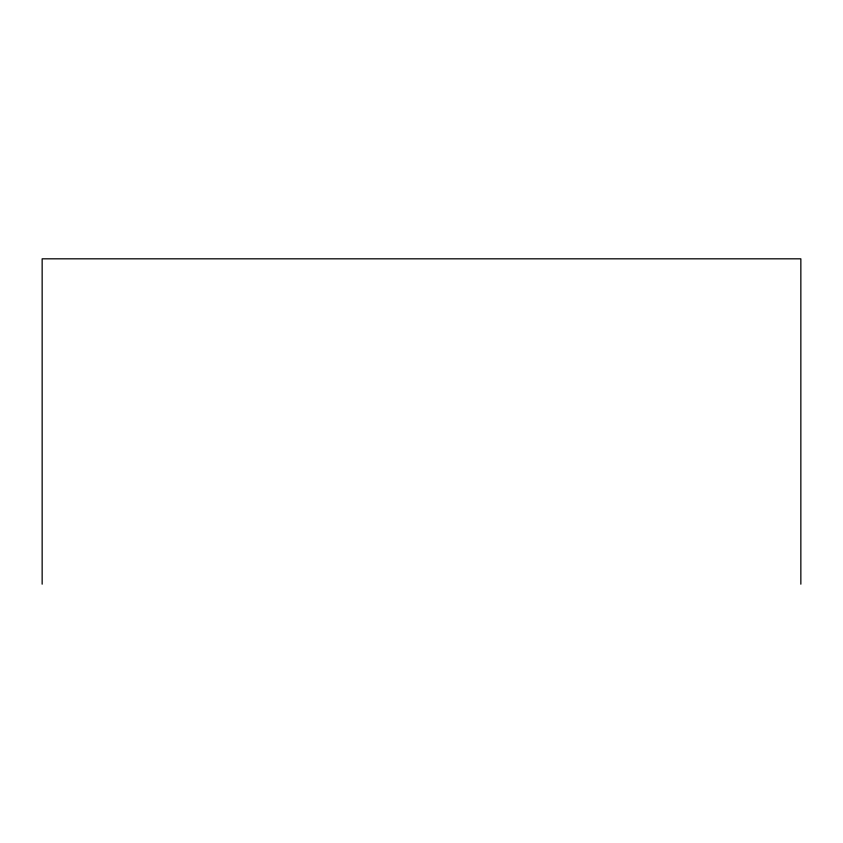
<?xml version="1.0" encoding="UTF-8"?>
<svg xmlns="http://www.w3.org/2000/svg" width="843" height="843" viewBox="0 0 843 843"><rect width="100%" height="100%" fill="white"/><g stroke="black" fill="none" stroke-linecap="round" stroke-linejoin="round"><path stroke-width="1.26" d="M800.85 584.178L800.85 258.822L42.15 258.822L42.15 584.178"/></g></svg>
